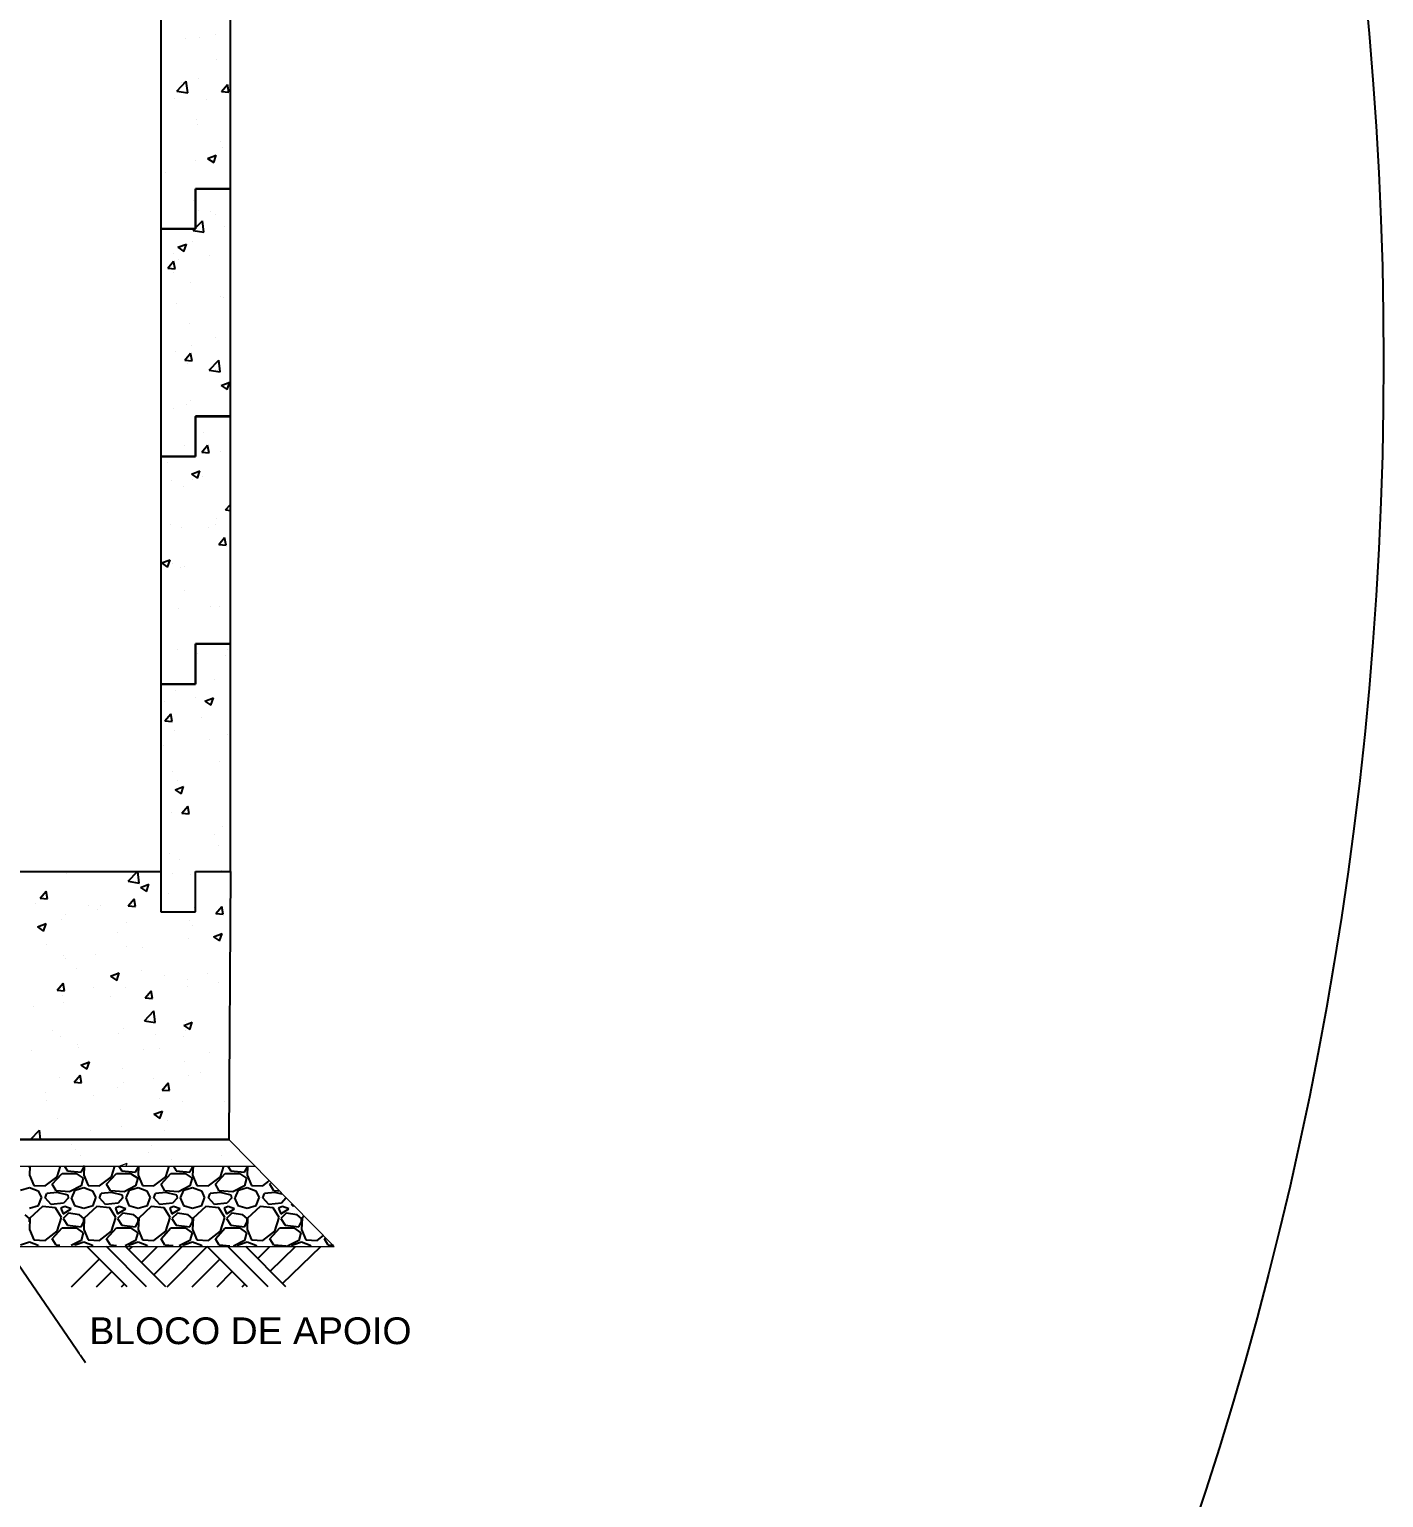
# Model space of a CAD drawing. Extents: x -160 to 364724, y -100 to 7353297.
# Drawn here: x 361768 to 361939.8, y 7349090.2 to 7349276.5 of the extents above; entities that cross this region are included whole.
import ezdxf

# ---------------------------------------------------------------- set-up
doc = ezdxf.new("R2010")
doc.units = 0
doc.header["$LTSCALE"] = 5
for name, color, linetype in [('01-CONTINUA', 1, 'Continuous'), ('GER-SIMBOLOS', 1, 'Continuous'), ('HACHURAS', 1, 'Continuous'), ('PAREDE CONCRETO CORTE', 5, 'Continuous'), ('Q-PLATO', 5, 'Continuous'), ('SANC_COTAS', 1, 'Continuous'), ('VEGETAÇÃO', 7, 'Continuous')]:
    doc.layers.add(name, color=color, linetype=linetype)
doc.styles.add('R-80', font='arial.ttf')
doc.dimstyles.new('LEADER - 25', dxfattribs={"dimscale": 0.025, "dimtxt": 2, "dimasz": 1.5, "dimexe": 2, "dimexo": 1, "dimgap": 1, "dimtad": 1, "dimzin": 0, "dimtxsty": 'R-80', "dimcen": 0, "dimdle": 2, "dimclrd": 1, "dimclre": 1, "dimclrt": 2, "dimadec": 0, "dimazin": 0, "dimtfac": 0.5, "dimtmove": 2, "dimatfit": 3, "dimfxl": 1, "dimtolj": 1, "dimtzin": 0, "dimarcsym": 0})

msp = doc.modelspace()

# ---------------------------------------------------------------- linework, layer by layer
at = {"layer": '01-CONTINUA', "color": 9, "linetype": 'Continuous'}
for p, q in [((361768.085, 7349132.288), (361768.032, 7349131.17)), ((361768.032, 7349132.137), (361768.032, 7349132.288)), ((361768.032, 7349131.17), (361768.584, 7349129.859)), ((361770.932, 7349129.997), (361772.174, 7349131.377)), ((361771.553, 7349130.963), (361771.977, 7349132.288)), ((361772.174, 7349131.377), (361773.969, 7349131.377)), ((361772.487, 7349132.288), (361772.864, 7349131.722)), ((361772.864, 7349131.722), (361774.59, 7349131.515)), ((361773.969, 7349131.377), (361774.866, 7349130.756)), ((361774.59, 7349131.515), (361774.935, 7349132.137)), ((361774.989, 7349132.288), (361774.935, 7349131.17)), ((361774.935, 7349132.137), (361774.935, 7349132.288)), ((361774.935, 7349131.17), (361775.488, 7349129.859)), ((361777.835, 7349129.997), (361779.077, 7349131.377)), ((361778.456, 7349130.963), (361778.88, 7349132.288)), ((361779.077, 7349131.377), (361780.872, 7349131.377)), ((361779.39, 7349132.288), (361779.768, 7349131.722)), ((361779.768, 7349131.722), (361781.494, 7349131.515)), ((361780.872, 7349131.377), (361781.77, 7349130.756)), ((361781.494, 7349131.515), (361781.839, 7349132.137)), ((361781.892, 7349132.288), (361781.839, 7349131.17)), ((361781.839, 7349132.137), (361781.839, 7349132.288)), ((361781.839, 7349131.17), (361782.391, 7349129.859)), ((361784.738, 7349129.997), (361785.981, 7349131.377)), ((361785.359, 7349130.963), (361785.783, 7349132.288)), ((361785.981, 7349131.377), (361787.775, 7349131.377)), ((361786.294, 7349132.288), (361786.671, 7349131.722)), ((361786.671, 7349131.722), (361788.397, 7349131.515)), ((361787.775, 7349131.377), (361788.673, 7349130.756)), ((361788.397, 7349131.515), (361788.742, 7349132.137)), ((361788.795, 7349132.288), (361788.742, 7349131.17)), ((361788.742, 7349132.137), (361788.742, 7349132.288)), ((361788.742, 7349131.17), (361789.294, 7349129.859)), ((361791.641, 7349129.997), (361792.884, 7349131.377)), ((361792.263, 7349130.963), (361792.687, 7349132.288)), ((361792.884, 7349131.377), (361794.679, 7349131.377)), ((361793.197, 7349132.288), (361793.574, 7349131.722)), ((361793.574, 7349131.722), (361795.3, 7349131.515)), ((361794.679, 7349131.377), (361795.576, 7349130.756)), ((361795.3, 7349131.515), (361795.645, 7349132.137)), ((361795.698, 7349132.288), (361795.645, 7349131.17)), ((361795.645, 7349132.137), (361795.645, 7349132.288)), ((361795.645, 7349131.17), (361796.197, 7349129.859)), ((361766.928, 7349129.237), (361768.032, 7349129.582)), ((361768.032, 7349129.582), (361769.137, 7349129.168)), ((361768.584, 7349129.859), (361770.034, 7349129.79)), ((361770.034, 7349129.79), (361771.553, 7349130.963)), ((361771.415, 7349129.168), (361770.932, 7349129.997)), ((361774.59, 7349129.79), (361773.141, 7349129.03)), ((361773.831, 7349129.237), (361774.935, 7349129.582)), ((361774.866, 7349130.756), (361774.59, 7349129.79)), ((361774.935, 7349129.582), (361776.04, 7349129.168)), ((361775.488, 7349129.859), (361776.937, 7349129.79)), ((361776.937, 7349129.79), (361778.456, 7349130.963)), ((361778.318, 7349129.168), (361777.835, 7349129.997)), ((361781.494, 7349129.79), (361780.044, 7349129.03)), ((361780.734, 7349129.237), (361781.839, 7349129.582)), ((361781.77, 7349130.756), (361781.494, 7349129.79)), ((361781.839, 7349129.582), (361782.943, 7349129.168)), ((361782.391, 7349129.859), (361783.841, 7349129.79)), ((361783.841, 7349129.79), (361785.359, 7349130.963)), ((361785.221, 7349129.168), (361784.738, 7349129.997)), ((361788.397, 7349129.79), (361786.947, 7349129.03)), ((361787.637, 7349129.237), (361788.742, 7349129.582)), ((361788.673, 7349130.756), (361788.397, 7349129.79)), ((361788.742, 7349129.582), (361789.846, 7349129.168)), ((361789.294, 7349129.859), (361790.744, 7349129.79)), ((361790.744, 7349129.79), (361792.263, 7349130.963)), ((361792.125, 7349129.168), (361791.641, 7349129.997)), ((361795.3, 7349129.79), (361793.85, 7349129.03)), ((361794.541, 7349129.237), (361795.645, 7349129.582)), ((361795.576, 7349130.756), (361795.3, 7349129.79)), ((361795.645, 7349129.582), (361796.75, 7349129.168)), ((361796.197, 7349129.859), (361797.647, 7349129.79)), ((361797.647, 7349129.79), (361798.422, 7349130.389)), ((361798.545, 7349129.997), (361798.672, 7349130.139)), ((361799.028, 7349129.168), (361798.545, 7349129.997)), ((361769.137, 7349129.168), (361769.551, 7349128.271)), ((361769.206, 7349127.304), (361769.551, 7349128.271)), ((361770.034, 7349128.271), (361770.241, 7349128.823)), ((361770.794, 7349127.442), (361770.034, 7349128.271)), ((361771.553, 7349128.961), (361770.241, 7349128.823)), ((361772.381, 7349127.581), (361770.794, 7349127.442)), ((361773.141, 7349129.03), (361771.415, 7349129.168)), ((361772.934, 7349128.616), (361771.553, 7349128.961)), ((361773.003, 7349128.271), (361772.381, 7349127.581)), ((361773.003, 7349128.271), (361772.934, 7349128.616)), ((361773.348, 7349128.271), (361773.762, 7349127.304)), ((361773.417, 7349128.271), (361773.831, 7349129.237)), ((361776.04, 7349129.168), (361776.454, 7349128.271)), ((361776.109, 7349127.304), (361776.454, 7349128.271)), ((361776.937, 7349128.271), (361777.144, 7349128.823)), ((361777.697, 7349127.442), (361776.937, 7349128.271)), ((361778.456, 7349128.961), (361777.144, 7349128.823)), ((361779.284, 7349127.581), (361777.697, 7349127.442)), ((361780.044, 7349129.03), (361778.318, 7349129.168)), ((361779.837, 7349128.616), (361778.456, 7349128.961)), ((361779.906, 7349128.271), (361779.284, 7349127.581)), ((361779.906, 7349128.271), (361779.837, 7349128.616)), ((361780.251, 7349128.271), (361780.665, 7349127.304)), ((361780.32, 7349128.271), (361780.734, 7349129.237)), ((361782.943, 7349129.168), (361783.357, 7349128.271)), ((361783.012, 7349127.304), (361783.357, 7349128.271)), ((361783.841, 7349128.271), (361784.048, 7349128.823)), ((361784.6, 7349127.442), (361783.841, 7349128.271)), ((361785.359, 7349128.961), (361784.048, 7349128.823)), ((361786.188, 7349127.581), (361784.6, 7349127.442)), ((361786.947, 7349129.03), (361785.221, 7349129.168)), ((361786.74, 7349128.616), (361785.359, 7349128.961)), ((361786.809, 7349128.271), (361786.188, 7349127.581)), ((361786.809, 7349128.271), (361786.74, 7349128.616)), ((361787.154, 7349128.271), (361787.568, 7349127.304)), ((361787.223, 7349128.271), (361787.637, 7349129.237)), ((361789.846, 7349129.168), (361790.261, 7349128.271)), ((361789.915, 7349127.304), (361790.261, 7349128.271)), ((361790.744, 7349128.271), (361790.951, 7349128.823)), ((361791.503, 7349127.442), (361790.744, 7349128.271)), ((361792.263, 7349128.961), (361790.951, 7349128.823)), ((361793.091, 7349127.581), (361791.503, 7349127.442)), ((361793.85, 7349129.03), (361792.125, 7349129.168)), ((361793.643, 7349128.616), (361792.263, 7349128.961)), ((361793.712, 7349128.271), (361793.091, 7349127.581)), ((361793.712, 7349128.271), (361793.643, 7349128.616)), ((361794.057, 7349128.271), (361794.472, 7349127.304)), ((361794.126, 7349128.271), (361794.541, 7349129.237)), ((361796.75, 7349129.168), (361797.164, 7349128.271)), ((361796.819, 7349127.304), (361797.164, 7349128.271)), ((361797.647, 7349128.271), (361797.854, 7349128.823)), ((361798.406, 7349127.442), (361797.647, 7349128.271)), ((361799.166, 7349128.961), (361797.854, 7349128.823)), ((361799.994, 7349127.581), (361798.406, 7349127.442)), ((361799.696, 7349129.115), (361799.028, 7349129.168)), ((361800.078, 7349128.733), (361799.166, 7349128.961)), ((361800.58, 7349128.231), (361799.994, 7349127.581)), ((361801.276, 7349127.535), (361801.375, 7349127.304)), ((361768.032, 7349125.648), (361767.48, 7349126.131)), ((361768.032, 7349126.959), (361769.206, 7349127.304)), ((361768.101, 7349125.717), (361768.032, 7349124.267)), ((361768.032, 7349125.233), (361768.032, 7349125.648)), ((361769.689, 7349127.166), (361768.101, 7349125.717)), ((361771.346, 7349127.028), (361769.689, 7349127.166)), ((361772.105, 7349125.786), (361771.346, 7349127.028)), ((361771.553, 7349124.06), (361772.105, 7349125.786)), ((361772.519, 7349127.166), (361772.036, 7349126.959)), ((361772.036, 7349126.959), (361772.312, 7349126.269)), ((361772.312, 7349126.269), (361773.348, 7349126.89)), ((361773.003, 7349126.338), (361772.312, 7349125.648)), ((361772.312, 7349125.648), (361772.864, 7349124.819)), ((361773.348, 7349126.89), (361772.519, 7349127.166)), ((361774.383, 7349126.131), (361773.003, 7349126.338)), ((361773.762, 7349127.304), (361774.935, 7349126.959)), ((361774.935, 7349125.648), (361774.383, 7349126.131)), ((361774.935, 7349126.959), (361776.109, 7349127.304)), ((361775.004, 7349125.717), (361774.935, 7349124.267)), ((361774.935, 7349125.233), (361774.935, 7349125.648)), ((361776.592, 7349127.166), (361775.004, 7349125.717)), ((361778.249, 7349127.028), (361776.592, 7349127.166)), ((361779.008, 7349125.786), (361778.249, 7349127.028)), ((361778.456, 7349124.06), (361779.008, 7349125.786)), ((361779.423, 7349127.166), (361778.939, 7349126.959)), ((361778.939, 7349126.959), (361779.215, 7349126.269)), ((361779.215, 7349126.269), (361780.251, 7349126.89)), ((361779.906, 7349126.338), (361779.215, 7349125.648)), ((361779.215, 7349125.648), (361779.768, 7349124.819)), ((361780.251, 7349126.89), (361779.423, 7349127.166)), ((361781.286, 7349126.131), (361779.906, 7349126.338)), ((361780.665, 7349127.304), (361781.839, 7349126.959)), ((361781.839, 7349125.648), (361781.286, 7349126.131)), ((361781.839, 7349126.959), (361783.012, 7349127.304)), ((361781.908, 7349125.717), (361781.839, 7349124.267)), ((361781.839, 7349125.233), (361781.839, 7349125.648)), ((361783.495, 7349127.166), (361781.908, 7349125.717)), ((361785.152, 7349127.028), (361783.495, 7349127.166)), ((361785.912, 7349125.786), (361785.152, 7349127.028)), ((361785.359, 7349124.06), (361785.912, 7349125.786)), ((361786.326, 7349127.166), (361785.843, 7349126.959)), ((361785.843, 7349126.959), (361786.119, 7349126.269)), ((361786.119, 7349126.269), (361787.154, 7349126.89)), ((361786.809, 7349126.338), (361786.119, 7349125.648)), ((361786.119, 7349125.648), (361786.671, 7349124.819)), ((361787.154, 7349126.89), (361786.326, 7349127.166)), ((361788.19, 7349126.131), (361786.809, 7349126.338)), ((361787.568, 7349127.304), (361788.742, 7349126.959)), ((361788.742, 7349125.648), (361788.19, 7349126.131)), ((361788.742, 7349126.959), (361789.915, 7349127.304)), ((361788.811, 7349125.717), (361788.742, 7349124.267)), ((361788.742, 7349125.233), (361788.742, 7349125.648)), ((361790.399, 7349127.166), (361788.811, 7349125.717)), ((361792.055, 7349127.028), (361790.399, 7349127.166)), ((361792.815, 7349125.786), (361792.055, 7349127.028)), ((361792.263, 7349124.06), (361792.815, 7349125.786)), ((361793.229, 7349127.166), (361792.746, 7349126.959)), ((361792.746, 7349126.959), (361793.022, 7349126.269)), ((361793.022, 7349126.269), (361794.057, 7349126.89)), ((361793.712, 7349126.338), (361793.022, 7349125.648)), ((361793.022, 7349125.648), (361793.574, 7349124.819)), ((361794.057, 7349126.89), (361793.229, 7349127.166)), ((361795.093, 7349126.131), (361793.712, 7349126.338)), ((361794.472, 7349127.304), (361795.645, 7349126.959)), ((361795.645, 7349125.648), (361795.093, 7349126.131)), ((361795.645, 7349126.959), (361796.819, 7349127.304)), ((361795.714, 7349125.717), (361795.645, 7349124.267)), ((361795.645, 7349125.233), (361795.645, 7349125.648)), ((361797.302, 7349127.166), (361795.714, 7349125.717)), ((361798.959, 7349127.028), (361797.302, 7349127.166)), ((361799.718, 7349125.786), (361798.959, 7349127.028)), ((361799.166, 7349124.06), (361799.718, 7349125.786)), ((361800.132, 7349127.166), (361799.649, 7349126.959)), ((361799.649, 7349126.959), (361799.925, 7349126.269)), ((361799.925, 7349126.269), (361800.961, 7349126.89)), ((361800.615, 7349126.338), (361799.925, 7349125.648)), ((361799.925, 7349125.648), (361800.477, 7349124.819)), ((361800.961, 7349126.89), (361800.132, 7349127.166)), ((361801.996, 7349126.131), (361800.615, 7349126.338)), ((361801.375, 7349127.304), (361801.561, 7349127.25)), ((361802.548, 7349125.648), (361801.996, 7349126.131)), ((361802.617, 7349125.717), (361802.548, 7349124.267)), ((361802.548, 7349125.233), (361802.548, 7349125.648)), ((361802.867, 7349125.944), (361802.617, 7349125.717)), ((361768.032, 7349124.267), (361768.584, 7349122.955)), ((361770.034, 7349122.886), (361771.553, 7349124.06)), ((361770.932, 7349123.093), (361772.174, 7349124.474)), ((361772.174, 7349124.474), (361773.969, 7349124.474)), ((361772.864, 7349124.819), (361774.59, 7349124.612)), ((361773.969, 7349124.474), (361774.866, 7349123.853)), ((361774.59, 7349124.612), (361774.935, 7349125.233)), ((361774.866, 7349123.853), (361774.59, 7349122.886)), ((361774.935, 7349124.267), (361775.488, 7349122.955)), ((361776.937, 7349122.886), (361778.456, 7349124.06)), ((361777.835, 7349123.093), (361779.077, 7349124.474)), ((361779.077, 7349124.474), (361780.872, 7349124.474)), ((361779.768, 7349124.819), (361781.494, 7349124.612)), ((361780.872, 7349124.474), (361781.77, 7349123.853)), ((361781.494, 7349124.612), (361781.839, 7349125.233)), ((361781.77, 7349123.853), (361781.494, 7349122.886)), ((361781.839, 7349124.267), (361782.391, 7349122.955)), ((361783.841, 7349122.886), (361785.359, 7349124.06)), ((361784.738, 7349123.093), (361785.981, 7349124.474)), ((361785.981, 7349124.474), (361787.775, 7349124.474)), ((361786.671, 7349124.819), (361788.397, 7349124.612)), ((361787.775, 7349124.474), (361788.673, 7349123.853)), ((361788.397, 7349124.612), (361788.742, 7349125.233)), ((361788.673, 7349123.853), (361788.397, 7349122.886)), ((361788.742, 7349124.267), (361789.294, 7349122.955)), ((361790.744, 7349122.886), (361792.263, 7349124.06)), ((361791.641, 7349123.093), (361792.884, 7349124.474)), ((361792.884, 7349124.474), (361794.679, 7349124.474)), ((361793.574, 7349124.819), (361795.3, 7349124.612)), ((361794.679, 7349124.474), (361795.576, 7349123.853)), ((361795.3, 7349124.612), (361795.645, 7349125.233)), ((361795.576, 7349123.853), (361795.3, 7349122.886)), ((361795.645, 7349124.267), (361796.197, 7349122.955)), ((361797.647, 7349122.886), (361799.166, 7349124.06)), ((361798.545, 7349123.093), (361799.787, 7349124.474)), ((361799.787, 7349124.474), (361801.582, 7349124.474)), ((361800.477, 7349124.819), (361802.203, 7349124.612)), ((361801.582, 7349124.474), (361802.479, 7349123.853)), ((361802.203, 7349124.612), (361802.548, 7349125.233)), ((361802.479, 7349123.853), (361802.203, 7349122.886)), ((361802.548, 7349124.267), (361803.101, 7349122.955)), ((361766.928, 7349122.334), (361768.032, 7349122.679)), ((361768.032, 7349122.679), (361769.137, 7349122.265)), ((361768.584, 7349122.955), (361770.034, 7349122.886)), ((361769.137, 7349122.265), (361769.151, 7349122.234)), ((361771.415, 7349122.265), (361770.932, 7349123.093)), ((361771.904, 7349122.226), (361771.415, 7349122.265)), ((361774.59, 7349122.886), (361773.321, 7349122.221)), ((361773.782, 7349122.22), (361773.831, 7349122.334)), ((361773.831, 7349122.334), (361774.935, 7349122.679)), ((361774.935, 7349122.679), (361776.04, 7349122.265)), ((361775.488, 7349122.955), (361776.937, 7349122.886)), ((361776.04, 7349122.265), (361776.064, 7349122.213)), ((361778.318, 7349122.265), (361777.835, 7349123.093)), ((361779.087, 7349122.204), (361778.318, 7349122.265)), ((361781.494, 7349122.886), (361780.183, 7349122.2)), ((361780.676, 7349122.199), (361780.734, 7349122.334)), ((361780.734, 7349122.334), (361781.839, 7349122.679)), ((361781.839, 7349122.679), (361782.943, 7349122.265)), ((361782.391, 7349122.955), (361783.841, 7349122.886)), ((361782.943, 7349122.265), (361782.977, 7349122.191)), ((361785.221, 7349122.265), (361784.738, 7349123.093)), ((361786.27, 7349122.181), (361785.221, 7349122.265)), ((361788.397, 7349122.886), (361787.046, 7349122.179)), ((361787.57, 7349122.177), (361787.637, 7349122.334)), ((361787.637, 7349122.334), (361788.742, 7349122.679)), ((361788.742, 7349122.679), (361789.846, 7349122.265)), ((361789.294, 7349122.955), (361790.744, 7349122.886)), ((361789.846, 7349122.265), (361789.89, 7349122.17)), ((361792.125, 7349122.265), (361791.641, 7349123.093)), ((361793.453, 7349122.159), (361792.125, 7349122.265)), ((361795.3, 7349122.886), (361793.908, 7349122.157)), ((361794.464, 7349122.156), (361794.541, 7349122.334)), ((361794.541, 7349122.334), (361795.645, 7349122.679)), ((361795.645, 7349122.679), (361796.75, 7349122.265)), ((361796.197, 7349122.955), (361797.647, 7349122.886)), ((361796.75, 7349122.265), (361796.804, 7349122.148)), ((361799.028, 7349122.265), (361798.545, 7349123.093)), ((361800.636, 7349122.136), (361799.028, 7349122.265)), ((361802.203, 7349122.886), (361800.771, 7349122.136)), ((361801.358, 7349122.134), (361801.444, 7349122.334)), ((361801.444, 7349122.334), (361802.548, 7349122.679)), ((361802.548, 7349122.679), (361803.653, 7349122.265)), ((361803.101, 7349122.955), (361804.55, 7349122.886)), ((361803.653, 7349122.265), (361803.717, 7349122.127)), ((361804.55, 7349122.886), (361805.325, 7349123.485)), ((361805.448, 7349123.093), (361805.575, 7349123.235)), ((361805.931, 7349122.265), (361805.448, 7349123.093)), ((361806.599, 7349122.212), (361805.931, 7349122.265))]:
    msp.add_line(p, q, dxfattribs=at)
at = {"layer": 'GER-SIMBOLOS'}
for p, q in [((361780.42, 7349117.001), (361775.325, 7349122.097)), ((361782.897, 7349117.001), (361777.802, 7349122.097)), ((361785.338, 7349117.001), (361780.243, 7349122.097)), ((361780.754, 7349121.748), (361781.102, 7349122.097)), ((361782.336, 7349120.166), (361784.267, 7349122.097)), ((361783.918, 7349118.583), (361787.432, 7349122.097)), ((361785.501, 7349117.001), (361790.596, 7349122.097)), ((361795.692, 7349117.001), (361790.596, 7349122.097)), ((361798.313, 7349117.001), (361793.217, 7349122.097)), ((361800.575, 7349117.001), (361795.479, 7349122.097)), ((361796.997, 7349120.579), (361798.515, 7349122.097)), ((361798.579, 7349118.996), (361801.794, 7349122.097)), ((361800.162, 7349117.414), (361805.017, 7349122.097)), ((361773.393, 7349117.001), (361776.899, 7349120.507)), ((361788.681, 7349117.001), (361792.186, 7349120.507)), ((361776.558, 7349117.001), (361778.482, 7349118.924)), ((361791.845, 7349117.001), (361793.769, 7349118.924)), ((361779.723, 7349117.001), (361780.064, 7349117.342)), ((361795.01, 7349117.001), (361795.351, 7349117.342))]:
    msp.add_line(p, q, dxfattribs=at)
at = {"layer": 'HACHURAS', "linetype": 'Continuous', "lineweight": 9}
for p, q in [((361773.356, 7349135.052), (361773.356, 7349135.052)), ((361783.533, 7349134.898), (361783.533, 7349134.898)), ((361773.946, 7349134.368), (361773.946, 7349134.368)), ((361774.569, 7349133.604), (361774.569, 7349133.604)), ((361783.158, 7349133.979), (361783.158, 7349133.979)), ((361786.02, 7349133.166), (361786.02, 7349133.166)), ((361792.371, 7349133.59), (361792.371, 7349133.59)), ((361774.906, 7349132.288), (361774.99, 7349132.376)), ((361775.001, 7349132.288), (361774.991, 7349132.376)), ((361779.436, 7349132.288), (361780.426, 7349132.668)), ((361779.484, 7349132.305), (361779.484, 7349132.305)), ((361780.298, 7349132.288), (361780.426, 7349132.67))]:
    msp.add_line(p, q, dxfattribs=at)
at = {"layer": 'PAREDE CONCRETO CORTE'}
for p, q in [((361793.529, 7349256.278), (361793.529, 7349285.154)), ((361784.696, 7349280.059), (361784.696, 7349251.182)), ((361793.529, 7349256.278), (361789.112, 7349256.278)), ((361789.112, 7349256.278), (361789.112, 7349251.182)), ((361789.112, 7349251.182), (361789.112, 7349256.278)), ((361789.112, 7349256.278), (361793.529, 7349256.278)), ((361793.529, 7349227.401), (361793.529, 7349256.278)), ((361789.112, 7349251.182), (361784.696, 7349251.182)), ((361784.696, 7349251.182), (361784.696, 7349222.305)), ((361784.696, 7349251.182), (361789.112, 7349251.182)), ((361793.529, 7349227.412), (361789.112, 7349227.412)), ((361789.112, 7349227.412), (361789.112, 7349222.316)), ((361789.112, 7349222.305), (361789.112, 7349227.401)), ((361789.112, 7349227.401), (361793.529, 7349227.401)), ((361793.529, 7349198.535), (361793.529, 7349227.412)), ((361789.112, 7349222.316), (361784.696, 7349222.316)), ((361784.696, 7349222.316), (361784.696, 7349193.439)), ((361784.696, 7349222.305), (361789.112, 7349222.305)), ((361793.529, 7349198.535), (361789.112, 7349198.535)), ((361789.112, 7349198.535), (361789.112, 7349193.439)), ((361789.112, 7349193.439), (361789.112, 7349198.535)), ((361789.112, 7349198.535), (361793.529, 7349198.535)), ((361793.529, 7349169.658), (361793.529, 7349198.535)), ((361789.112, 7349193.439), (361784.696, 7349193.439)), ((361784.696, 7349193.439), (361784.696, 7349164.562)), ((361784.696, 7349193.439), (361789.112, 7349193.439)), ((361614.833, 7349169.658), (361784.696, 7349169.658)), ((361789.112, 7349164.562), (361789.112, 7349169.658)), ((361789.112, 7349169.658), (361793.529, 7349169.658)), ((361793.529, 7349169.658), (361793.314, 7349135.686)), ((361793.529, 7349169.658), (361793.529, 7349169.658)), ((361784.696, 7349164.562), (361789.112, 7349164.562)), ((361606, 7349135.686), (361793.314, 7349135.686)), ((361793.314, 7349135.686), (361606, 7349135.686))]:
    msp.add_line(p, q, dxfattribs=at)
at = {"layer": 'Q-PLATO'}
msp.add_circle((361476.319, 7349234.441), 463.496, dxfattribs=at)
at = {"layer": 'SANC_COTAS', "linetype": 'Continuous', "lineweight": 13}
for p, q in [((361806.693, 7349122.117), (361793.314, 7349135.686)), ((361602.603, 7349132.288), (361796.712, 7349132.288)), ((361592.432, 7349122.117), (361806.693, 7349122.117))]:
    msp.add_line(p, q, dxfattribs=at)
at = {"layer": 'VEGETAÇÃO', "color": 1, "linetype": 'Continuous'}
for p, q in [((361787.786, 7349275.37), (361787.786, 7349275.37)), ((361789.629, 7349275.416), (361789.629, 7349275.416)), ((361791.675, 7349275.882), (361791.675, 7349275.882)), ((361791.725, 7349272.711), (361791.725, 7349272.711)), ((361786.731, 7349268.67), (361787.941, 7349269.93)), ((361787.269, 7349269.723), (361787.269, 7349269.723)), ((361787.588, 7349269.756), (361787.588, 7349269.756)), ((361788.113, 7349268.455), (361787.942, 7349269.931)), ((361789.44, 7349270.246), (361789.44, 7349270.246)), ((361792.411, 7349268.604), (361793.16, 7349269.497)), ((361793.342, 7349268.524), (361793.163, 7349269.497)), ((361793.471, 7349270.531), (361793.471, 7349270.531)), ((361786.389, 7349267.746), (361786.389, 7349267.746)), ((361786.732, 7349268.669), (361788.113, 7349268.454)), ((361790.544, 7349267.636), (361790.544, 7349267.636)), ((361792.411, 7349268.604), (361793.34, 7349268.523)), ((361789.252, 7349265.075), (361789.252, 7349265.075)), ((361789.385, 7349264.404), (361789.385, 7349264.404)), ((361792.321, 7349262.31), (361792.321, 7349262.31)), ((361789.063, 7349259.904), (361789.063, 7349259.904)), ((361790.645, 7349260.115), (361791.732, 7349260.533)), ((361790.645, 7349260.116), (361791.418, 7349259.595)), ((361791.418, 7349259.595), (361791.733, 7349260.533)), ((361792.47, 7349261.477), (361792.47, 7349261.477)), ((361785.299, 7349258.278), (361785.299, 7349258.278)), ((361788.874, 7349254.734), (361788.874, 7349254.734)), ((361789.112, 7349251.304), (361790, 7349252.229)), ((361789.446, 7349253.54), (361789.446, 7349253.54)), ((361790.173, 7349250.754), (361790.001, 7349252.229)), ((361791.022, 7349253.444), (361791.022, 7349253.444)), ((361791.679, 7349253.043), (361791.679, 7349253.043)), ((361788.791, 7349250.968), (361789.006, 7349251.193)), ((361788.791, 7349250.967), (361790.173, 7349250.753)), ((361789.006, 7349251.193), (361789.112, 7349251.304)), ((361792.721, 7349251.454), (361792.721, 7349251.454)), ((361786.866, 7349248.852), (361787.953, 7349249.27)), ((361786.866, 7349248.853), (361787.638, 7349248.331)), ((361787.638, 7349248.331), (361787.953, 7349249.27)), ((361788.685, 7349249.563), (361788.685, 7349249.563)), ((361785.581, 7349246.213), (361786.33, 7349247.105)), ((361786.512, 7349246.132), (361786.332, 7349247.105)), ((361786.343, 7349248.078), (361786.343, 7349248.078)), ((361786.936, 7349247.318), (361786.936, 7349247.318)), ((361790.825, 7349247.829), (361790.825, 7349247.829)), ((361785.581, 7349246.213), (361786.509, 7349246.131)), ((361786.356, 7349245.645), (361786.356, 7349245.645)), ((361788.496, 7349244.393), (361788.496, 7349244.393)), ((361786.738, 7349241.703), (361786.738, 7349241.703)), ((361792.275, 7349242.642), (361792.275, 7349242.642)), ((361792.621, 7349242.478), (361792.621, 7349242.478)), ((361788.307, 7349239.222), (361788.307, 7349239.222)), ((361791.622, 7349237.358), (361791.622, 7349237.358)), ((361786.606, 7349235.622), (361786.606, 7349235.622)), ((361788.535, 7349236.352), (361788.535, 7349236.352)), ((361787.736, 7349234.529), (361788.485, 7349235.422)), ((361787.736, 7349234.529), (361788.664, 7349234.448)), ((361788.118, 7349234.051), (361788.118, 7349234.051)), ((361788.667, 7349234.449), (361788.487, 7349235.422)), ((361790.85, 7349233.267), (361792.06, 7349234.528)), ((361792.232, 7349233.053), (361792.06, 7349234.528)), ((361790.85, 7349233.266), (361792.232, 7349233.052)), ((361791.633, 7349233.375), (361791.633, 7349233.375)), ((361792.358, 7349231.335), (361793.445, 7349231.753)), ((361793.131, 7349230.815), (361793.445, 7349231.753)), ((361792.358, 7349231.336), (361793.13, 7349230.815)), ((361786.297, 7349228.409), (361786.297, 7349228.409)), ((361787.929, 7349228.881), (361787.929, 7349228.881)), ((361788.532, 7349229.463), (361788.532, 7349229.463)), ((361790.172, 7349225.391), (361790.172, 7349225.391)), ((361787.741, 7349223.71), (361787.741, 7349223.71)), ((361789.891, 7349222.846), (361790.64, 7349223.738)), ((361789.891, 7349222.846), (361790.82, 7349222.765)), ((361790.822, 7349222.765), (361790.642, 7349223.739)), ((361792.229, 7349222.974), (361792.229, 7349222.974)), ((361785.508, 7349221.526), (361785.508, 7349221.526)), ((361786.086, 7349219.265), (361786.086, 7349219.265)), ((361788.578, 7349220.072), (361789.666, 7349220.49)), ((361788.579, 7349220.073), (361789.351, 7349219.551)), ((361788.783, 7349219.439), (361788.783, 7349219.439)), ((361789.351, 7349219.551), (361789.666, 7349220.49)), ((361789.975, 7349219.777), (361789.975, 7349219.777)), ((361787.552, 7349218.54), (361787.552, 7349218.54)), ((361792.909, 7349215.566), (361793.529, 7349216.212)), ((361792.91, 7349215.565), (361793.529, 7349215.469)), ((361785.888, 7349213.651), (361785.888, 7349213.651)), ((361787.363, 7349213.369), (361787.363, 7349213.369)), ((361790.709, 7349213.28), (361790.709, 7349213.28)), ((361791.588, 7349213.706), (361791.588, 7349213.706)), ((361791.771, 7349214.425), (361791.771, 7349214.425)), ((361792.046, 7349211.163), (361792.795, 7349212.055)), ((361792.977, 7349211.082), (361792.798, 7349212.056)), ((361792.046, 7349211.163), (361792.975, 7349211.082)), ((361784.799, 7349208.809), (361785.887, 7349209.226)), ((361784.799, 7349208.809), (361785.572, 7349208.288)), ((361785.572, 7349208.288), (361785.887, 7349209.227)), ((361786.251, 7349208.741), (361786.251, 7349208.741)), ((361787.174, 7349208.198), (361787.174, 7349208.198)), ((361787.685, 7349208.299), (361787.685, 7349208.299)), ((361787.684, 7349205.343), (361787.684, 7349205.343)), ((361786.985, 7349203.028), (361786.985, 7349203.028)), ((361790.959, 7349203.257), (361790.959, 7349203.257)), ((361792.183, 7349203.305), (361792.183, 7349203.305)), ((361793.408, 7349203.464), (361793.408, 7349203.464)), ((361786.796, 7349197.857), (361786.796, 7349197.857)), ((361789.322, 7349197.338), (361789.322, 7349197.338)), ((361792.886, 7349197.098), (361792.886, 7349197.098)), ((361793.211, 7349197.85), (361793.211, 7349197.85)), ((361786.607, 7349192.686), (361786.607, 7349192.686)), ((361791.542, 7349194.038), (361791.542, 7349194.038)), ((361785.236, 7349191.212), (361785.236, 7349191.212)), ((361789.125, 7349191.724), (361789.125, 7349191.724)), ((361790.291, 7349191.292), (361791.379, 7349191.71)), ((361790.291, 7349191.292), (361791.064, 7349190.771)), ((361791.064, 7349190.771), (361791.379, 7349191.71)), ((361785.216, 7349188.771), (361785.965, 7349189.663)), ((361786.147, 7349188.69), (361785.967, 7349189.664)), ((361786.205, 7349189.073), (361786.205, 7349189.073)), ((361789.861, 7349189.161), (361789.861, 7349189.161)), ((361784.845, 7349187.425), (361784.845, 7349187.425)), ((361785.216, 7349188.771), (361786.144, 7349188.69)), ((361786.418, 7349187.516), (361786.418, 7349187.516)), ((361793.136, 7349187.074), (361793.136, 7349187.074)), ((361785.038, 7349185.598), (361785.038, 7349185.598)), ((361790.921, 7349186.372), (361790.921, 7349186.372)), ((361792.137, 7349183.637), (361792.137, 7349183.637)), ((361786.23, 7349182.345), (361786.23, 7349182.345)), ((361786.512, 7349180.029), (361787.6, 7349180.446)), ((361786.512, 7349180.029), (361787.285, 7349179.508)), ((361786.771, 7349181.265), (361786.771, 7349181.265)), ((361786.835, 7349180.246), (361786.835, 7349180.246)), ((361787.285, 7349179.508), (361787.6, 7349180.447)), ((361787.371, 7349177.088), (361788.12, 7349177.98)), ((361788.302, 7349177.007), (361788.122, 7349177.98)), ((361786.041, 7349177.175), (361786.041, 7349177.175)), ((361787.371, 7349177.088), (361788.299, 7349177.006)), ((361791.496, 7349174.369), (361791.496, 7349174.369)), ((361792.558, 7349175.411), (361792.558, 7349175.411)), ((361792.038, 7349172.978), (361792.038, 7349172.978)), ((361785.852, 7349172.004), (361785.852, 7349172.004)), ((361787.021, 7349171.242), (361787.021, 7349171.242)), ((361770.952, 7349169.644), (361770.952, 7349169.644)), ((361772.778, 7349169.399), (361772.778, 7349169.399)), ((361780.564, 7349168.428), (361781.744, 7349169.658)), ((361780.564, 7349168.428), (361781.945, 7349168.214)), ((361781.744, 7349169.658), (361781.744, 7349169.658)), ((361781.945, 7349168.214), (361781.777, 7349169.658)), ((361786.16, 7349169.404), (361786.16, 7349169.404)), ((361788.472, 7349169.285), (361788.472, 7349169.285)), ((361792.361, 7349169.797), (361792.361, 7349169.797)), ((361769.423, 7349166.296), (361770.172, 7349167.189)), ((361770.351, 7349166.215), (361770.172, 7349167.189)), ((361782.117, 7349167.651), (361783.204, 7349168.069)), ((361782.117, 7349167.651), (361782.89, 7349167.13)), ((361782.89, 7349167.13), (361783.204, 7349168.069)), ((361784.605, 7349166.876), (361784.605, 7349166.876)), ((361785.663, 7349166.833), (361785.663, 7349166.833)), ((361768.809, 7349165.672), (361768.809, 7349165.672)), ((361769.423, 7349166.296), (361770.351, 7349166.215)), ((361775.547, 7349165.322), (361775.547, 7349165.322)), ((361776.675, 7349164.81), (361776.675, 7349164.81)), ((361777.1, 7349165.322), (361777.1, 7349165.322)), ((361780.564, 7349165.322), (361781.312, 7349166.214)), ((361780.564, 7349165.322), (361781.492, 7349165.24)), ((361780.564, 7349165.322), (361780.564, 7349165.322)), ((361780.564, 7349165.322), (361780.564, 7349165.322)), ((361781.492, 7349165.24), (361781.312, 7349166.214)), ((361788.948, 7349165.083), (361788.948, 7349165.083)), ((361791.704, 7349164.347), (361792.453, 7349165.239)), ((361792.633, 7349164.266), (361792.453, 7349165.239)), ((361769.066, 7349162.642), (361770.154, 7349163.059)), ((361769.839, 7349162.121), (361770.154, 7349163.059)), ((361772.083, 7349163.586), (361772.083, 7349163.586)), ((361772.589, 7349164.228), (361772.589, 7349164.228)), ((361780.375, 7349163.235), (361780.375, 7349163.235)), ((361788.327, 7349163.466), (361788.327, 7349163.466)), ((361788.666, 7349162.885), (361788.666, 7349162.885)), ((361791.704, 7349164.347), (361792.633, 7349164.266)), ((361769.066, 7349162.642), (361769.839, 7349162.121)), ((361779.269, 7349161.911), (361779.269, 7349161.911)), ((361788.22, 7349161.145), (361788.22, 7349161.145)), ((361791.388, 7349161.398), (361792.476, 7349161.815)), ((361791.388, 7349161.398), (361792.161, 7349160.877)), ((361792.161, 7349160.877), (361792.476, 7349161.815)), ((361792.17, 7349161.261), (361792.17, 7349161.261)), ((361770.21, 7349160.356), (361770.21, 7349160.356)), ((361776.478, 7349159.196), (361776.478, 7349159.196)), ((361780.375, 7349160.151), (361780.375, 7349160.151)), ((361782.36, 7349159.97), (361782.36, 7349159.97)), ((361772.4, 7349159.057), (361772.4, 7349159.057)), ((361772.589, 7349158.684), (361772.589, 7349158.684)), ((361774.01, 7349157.426), (361774.01, 7349157.426)), ((361771.578, 7349154.613), (361772.327, 7349155.505)), ((361772.507, 7349154.532), (361772.327, 7349155.505)), ((361778.338, 7349156.388), (361779.425, 7349156.806)), ((361778.338, 7349156.388), (361779.11, 7349155.867)), ((361779.11, 7349155.867), (361779.425, 7349156.806)), ((361782.301, 7349157.076), (361782.301, 7349157.076)), ((361785.2, 7349156.476), (361785.2, 7349156.476)), ((361788.031, 7349155.975), (361788.031, 7349155.975)), ((361790.593, 7349156.726), (361790.593, 7349156.726)), ((361791.972, 7349155.647), (361791.972, 7349155.647)), ((361771.578, 7349154.613), (361772.507, 7349154.532)), ((361772.211, 7349153.887), (361772.211, 7349153.887)), ((361776.142, 7349154.921), (361776.142, 7349154.921)), ((361778.274, 7349153.844), (361778.274, 7349153.844)), ((361780.186, 7349154.98), (361780.186, 7349154.98)), ((361782.719, 7349153.638), (361783.468, 7349154.531)), ((361782.719, 7349153.638), (361783.647, 7349153.557)), ((361783.647, 7349153.557), (361783.468, 7349154.531)), ((361788.084, 7349155.135), (361788.084, 7349155.135)), ((361768.503, 7349152.557), (361768.503, 7349152.557)), ((361772.392, 7349153.069), (361772.392, 7349153.069)), ((361782.623, 7349150.727), (361783.833, 7349151.988)), ((361784.004, 7349150.513), (361783.833, 7349151.988)), ((361779.997, 7349149.81), (361779.997, 7349149.81)), ((361782.623, 7349150.727), (361784.004, 7349150.513)), ((361787.609, 7349150.135), (361788.697, 7349150.552)), ((361787.609, 7349150.135), (361788.382, 7349149.614)), ((361787.843, 7349150.804), (361787.843, 7349150.804)), ((361788.382, 7349149.614), (361788.697, 7349150.552)), ((361770.985, 7349149.489), (361770.985, 7349149.489)), ((361772.022, 7349148.716), (361772.022, 7349148.716)), ((361779.277, 7349149.139), (361779.277, 7349149.139)), ((361783.997, 7349149.009), (361783.997, 7349149.009)), ((361787.568, 7349148.789), (361787.568, 7349148.789)), ((361787.886, 7349149.521), (361787.886, 7349149.521)), ((361768.305, 7349146.943), (361768.305, 7349146.943)), ((361774.188, 7349147.718), (361774.188, 7349147.718)), ((361774.26, 7349147.403), (361774.26, 7349147.403)), ((361782.552, 7349147.053), (361782.552, 7349147.053)), ((361784.559, 7349147.208), (361784.559, 7349147.208)), ((361790.843, 7349146.702), (361790.843, 7349146.702)), ((361774.558, 7349145.125), (361775.646, 7349145.542)), ((361774.558, 7349145.125), (361775.331, 7349144.604)), ((361775.331, 7349144.604), (361775.646, 7349145.542)), ((361775.501, 7349145.653), (361775.501, 7349145.653)), ((361779.808, 7349144.639), (361779.808, 7349144.639)), ((361787.654, 7349145.634), (361787.654, 7349145.634)), ((361771.833, 7349143.546), (361771.833, 7349143.546)), ((361773.733, 7349142.93), (361774.482, 7349143.822)), ((361773.733, 7349142.93), (361774.662, 7349142.849)), ((361774.662, 7349142.849), (361774.482, 7349143.822)), ((361779.911, 7349142.883), (361779.911, 7349142.883)), ((361783.8, 7349143.395), (361783.8, 7349143.395)), ((361784.874, 7349141.955), (361785.623, 7349142.847)), ((361785.802, 7349141.874), (361785.623, 7349142.847)), ((361788.281, 7349143.798), (361788.281, 7349143.798)), ((361789.682, 7349144.169), (361789.682, 7349144.169)), ((361770.102, 7349141.592), (361770.102, 7349141.592)), ((361770.165, 7349140.688), (361770.165, 7349140.688)), ((361776.187, 7349141.244), (361776.187, 7349141.244)), ((361779.223, 7349142.243), (361779.223, 7349142.243)), ((361784.478, 7349140.894), (361784.478, 7349140.894)), ((361784.874, 7349141.955), (361785.802, 7349141.874)), ((361792.769, 7349140.543), (361792.769, 7349140.543)), ((361779.619, 7349139.469), (361779.619, 7349139.469)), ((361783.83, 7349138.871), (361784.917, 7349139.289)), ((361783.83, 7349138.871), (361784.602, 7349138.35)), ((361784.602, 7349138.35), (361784.917, 7349139.289)), ((361787.465, 7349140.463), (361787.465, 7349140.463)), ((361768.191, 7349135.686), (361769.315, 7349136.857)), ((361769.452, 7349135.686), (361769.315, 7349136.857)), ((361771.644, 7349138.375), (361771.644, 7349138.375)), ((361775.825, 7349136.757), (361775.825, 7349136.757)), ((361779.714, 7349137.269), (361779.714, 7349137.269)), ((361785.155, 7349136.807), (361785.155, 7349136.807)), ((361785.596, 7349138.043), (361785.596, 7349138.043))]:
    msp.add_line(p, q, dxfattribs=at)

# ---------------------------------------------------------------- leaders
at = {"layer": 'SANC_COTAS'}
msp.add_leader([(361724.338, 7349181.588), (361775.132, 7349107.401)], dimstyle='LEADER - 25', dxfattribs=at)

# ---------------------------------------------------------------- next in the draw order: wipeouts: each hides what was drawn before it
msp.add_wipeout([(361774.443, 7349108.411), (361817.139, 7349108.411), (361817.139, 7349114.304), (361774.443, 7349114.304)]).dxf.layer = 'SANC_COTAS'

# ---------------------------------------------------------------- next in the draw order: texts
at = {"layer": 'SANC_COTAS', "color": 2, "insert": (361775.632, 7349113.115), "char_height": 3.39726, "attachment_point": 1, "style": 'R-80'}
msp.add_mtext('BLOCO DE APOIO', dxfattribs=at)

doc.saveas('drawing.dxf')
